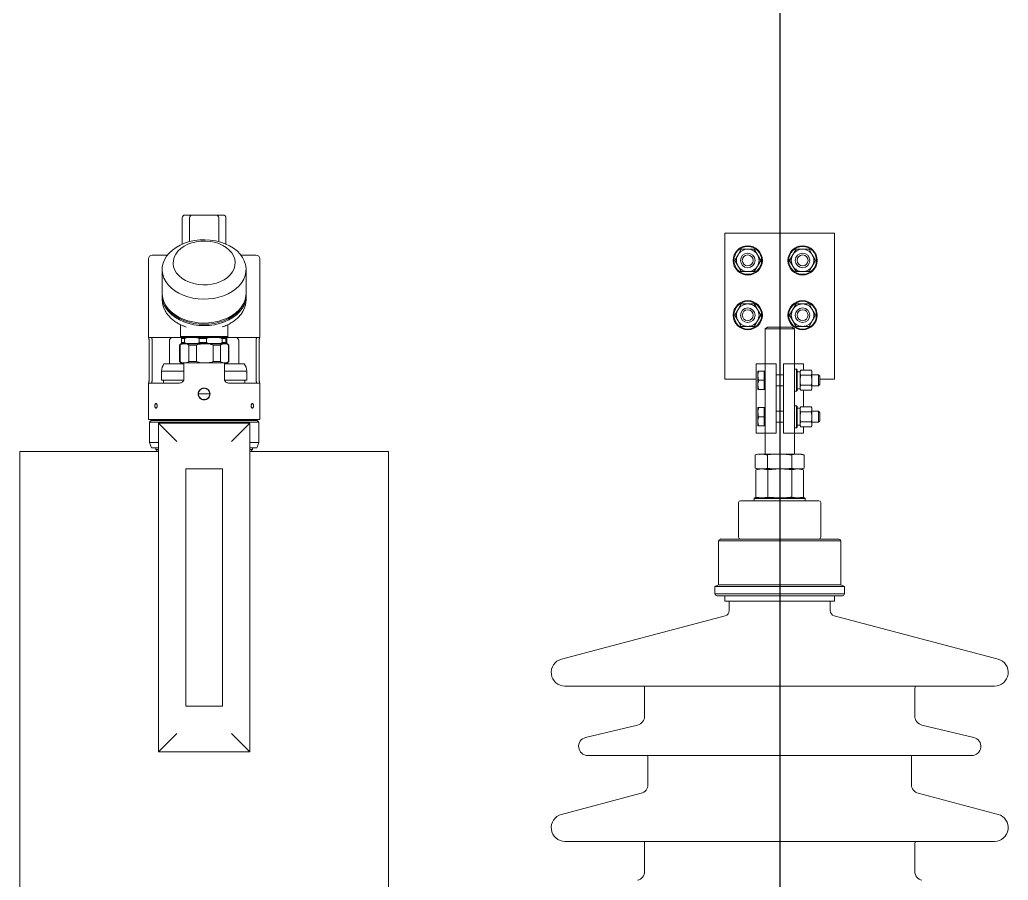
# Model space of a CAD drawing. Header units: millimetres. Extents: x 30710 to 48779, y -19256 to -8564.
# Drawn here: x 32454 to 32995, y -13050 to -12579 of the extents above; entities that cross this region are included whole.
import ezdxf

# ---------------------------------------------------------------- set-up
doc = ezdxf.new("R2010")
doc.units = ezdxf.units.MM
doc.header["$LTSCALE"] = 10
doc.layers.get('Defpoints').update_dxf_attribs({"lineweight": 25})
doc.layers.add('粗实线', color=4, linetype='Continuous', lineweight=18)

msp = doc.modelspace()

# ---------------------------------------------------------------- linework, layer by layer
at = {"layer": 'Defpoints'}
msp.add_line((32870.22, -8564.163), (32870.22, -19256.163), dxfattribs=at)
at = {"layer": '粗实线'}
for p, q in [((32544.462, -12685.44), (32546.526, -12685.44)), ((32546.526, -12685.44), (32548.104, -12685.44)), ((32548.104, -12685.44), (32548.458, -12685.44)), ((32548.458, -12685.44), (32550.741, -12685.44)), ((32550.741, -12685.44), (32553.294, -12685.44)), ((32553.294, -12685.44), (32554.924, -12685.44)), ((32554.924, -12685.44), (32556.554, -12685.44)), ((32556.554, -12685.44), (32559.107, -12685.44)), ((32559.107, -12685.44), (32561.39, -12685.44)), ((32561.39, -12685.44), (32561.743, -12685.44)), ((32561.743, -12685.44), (32563.321, -12685.44)), ((32563.321, -12685.44), (32565.386, -12685.44)), ((32542.962, -12701.357), (32542.962, -12686.94)), ((32546.958, -12699.991), (32546.958, -12686.94)), ((32562.89, -12699.991), (32562.89, -12686.94)), ((32566.886, -12701.357), (32566.886, -12686.94)), ((32900.22, -12695.301), (32840.22, -12695.301)), ((32840.22, -12695.301), (32840.22, -12775.301)), ((32900.22, -12695.301), (32900.22, -12775.301)), ((32526.424, -12707.44), (32534.748, -12707.44)), ((32575.1, -12707.44), (32583.424, -12707.44)), ((32847.395, -12707.227), (32845.62, -12710.301)), ((32849.17, -12704.152), (32847.395, -12707.227)), ((32856.27, -12704.152), (32852.72, -12704.152)), ((32858.045, -12707.227), (32856.27, -12704.152)), ((32859.82, -12710.301), (32858.045, -12707.227)), ((32877.395, -12707.227), (32875.62, -12710.301)), ((32879.17, -12704.152), (32877.395, -12707.227)), ((32886.27, -12704.152), (32882.72, -12704.152)), ((32888.045, -12707.227), (32886.27, -12704.152)), ((32889.82, -12710.301), (32888.045, -12707.227)), ((32524.424, -12709.44), (32524.424, -12752.44)), ((32585.424, -12752.44), (32585.424, -12709.44)), ((32845.62, -12710.301), (32847.395, -12713.375)), ((32847.395, -12713.375), (32849.17, -12716.45)), ((32856.27, -12716.45), (32858.045, -12713.375)), ((32858.045, -12713.375), (32859.82, -12710.301)), ((32875.62, -12710.301), (32877.395, -12713.375)), ((32877.395, -12713.375), (32879.17, -12716.45)), ((32886.27, -12716.45), (32888.045, -12713.375)), ((32888.045, -12713.375), (32889.82, -12710.301)), ((32531.924, -12715.248), (32531.924, -12728.329)), ((32577.924, -12728.329), (32577.924, -12715.248)), ((32852.72, -12716.45), (32856.27, -12716.45)), ((32882.72, -12716.45), (32886.27, -12716.45)), ((32531.924, -12729.743), (32531.924, -12731.813)), ((32577.924, -12731.813), (32577.924, -12729.743)), ((32849.17, -12734.152), (32847.395, -12737.227)), ((32856.27, -12734.152), (32852.72, -12734.152)), ((32858.045, -12737.227), (32856.27, -12734.152)), ((32879.17, -12734.152), (32877.395, -12737.227)), ((32886.27, -12734.152), (32882.72, -12734.152)), ((32888.045, -12737.227), (32886.27, -12734.152)), ((32847.395, -12737.227), (32845.62, -12740.301)), ((32845.62, -12740.301), (32847.395, -12743.375)), ((32859.82, -12740.301), (32858.045, -12737.227)), ((32858.045, -12743.375), (32859.82, -12740.301)), ((32877.395, -12737.227), (32875.62, -12740.301)), ((32875.62, -12740.301), (32877.395, -12743.375)), ((32889.82, -12740.301), (32888.045, -12737.227)), ((32888.045, -12743.375), (32889.82, -12740.301)), ((32541.924, -12745.448), (32541.924, -12751.94)), ((32567.924, -12751.94), (32567.924, -12745.478)), ((32847.395, -12743.375), (32849.17, -12746.45)), ((32856.27, -12746.45), (32858.045, -12743.375)), ((32877.395, -12743.375), (32879.17, -12746.45)), ((32886.27, -12746.45), (32888.045, -12743.375)), ((32544.012, -12746.366), (32545.124, -12746.779)), ((32564.736, -12746.764), (32565.546, -12746.499)), ((32852.72, -12746.45), (32856.27, -12746.45)), ((32863.519, -12746.94), (32862.22, -12747.69)), ((32862.22, -12747.69), (32862.22, -12766.94)), ((32878.22, -12747.69), (32862.22, -12747.69)), ((32876.921, -12746.94), (32863.519, -12746.94)), ((32878.22, -12747.69), (32876.921, -12746.94)), ((32878.22, -12766.94), (32878.22, -12747.69)), ((32882.72, -12746.45), (32886.27, -12746.45)), ((32541.494, -12752.44), (32524.424, -12752.44)), ((32524.761, -12754.44), (32524.761, -12775.44)), ((32526.45, -12754.44), (32526.45, -12775.44)), ((32535.924, -12754.44), (32535.924, -12766.94)), ((32542.124, -12755.94), (32541.424, -12756.64)), ((32541.424, -12756.64), (32541.424, -12765.74)), ((32541.714, -12756.64), (32541.424, -12756.64)), ((32541.714, -12756.64), (32541.714, -12765.74)), ((32541.924, -12751.94), (32542.424, -12752.44)), ((32541.924, -12751.94), (32554.924, -12751.94)), ((32542.124, -12755.94), (32543.281, -12755.94)), ((32554.924, -12752.44), (32542.424, -12752.44)), ((32544.221, -12753.04), (32542.429, -12753.04)), ((32542.429, -12755.34), (32542.429, -12753.04)), ((32542.429, -12755.34), (32544.221, -12755.34)), ((32542.519, -12752.54), (32545.582, -12752.54)), ((32545.582, -12755.84), (32542.519, -12755.84)), ((32543.224, -12755.84), (32543.224, -12755.94)), ((32543.281, -12755.94), (32544.961, -12755.94)), ((32544.221, -12755.34), (32544.221, -12753.04)), ((32544.924, -12752.44), (32544.924, -12752.54)), ((32544.961, -12755.94), (32553.709, -12755.94)), ((32550.866, -12752.54), (32545.582, -12752.54)), ((32550.866, -12755.84), (32545.582, -12755.84)), ((32550.729, -12756.64), (32546.528, -12756.64)), ((32546.528, -12756.64), (32546.528, -12765.74)), ((32550.729, -12756.64), (32550.729, -12765.74)), ((32550.866, -12752.54), (32557.639, -12752.54)), ((32557.639, -12755.84), (32550.866, -12755.84)), ((32556.189, -12753.04), (32552.227, -12753.04)), ((32552.227, -12755.34), (32552.227, -12753.04)), ((32552.227, -12755.34), (32556.189, -12755.34)), ((32553.709, -12755.94), (32556.902, -12755.94)), ((32554.924, -12751.94), (32567.924, -12751.94)), ((32567.424, -12752.44), (32554.924, -12752.44)), ((32556.189, -12755.34), (32556.189, -12753.04)), ((32556.902, -12755.94), (32565.352, -12755.94)), ((32563.271, -12752.54), (32557.639, -12752.54)), ((32563.271, -12755.84), (32557.639, -12755.84)), ((32559.882, -12756.64), (32559.882, -12765.74)), ((32563.939, -12756.64), (32559.882, -12756.64)), ((32563.271, -12752.54), (32566.981, -12752.54)), ((32566.981, -12755.84), (32563.271, -12755.84)), ((32563.939, -12756.64), (32563.939, -12765.74)), ((32564.721, -12755.34), (32564.721, -12753.04)), ((32566.892, -12753.04), (32564.721, -12753.04)), ((32564.721, -12755.34), (32566.892, -12755.34)), ((32564.924, -12752.54), (32564.924, -12752.44)), ((32565.352, -12755.94), (32566.865, -12755.94)), ((32566.624, -12755.94), (32566.624, -12755.84)), ((32566.865, -12755.94), (32567.724, -12755.94)), ((32566.892, -12755.34), (32566.892, -12753.04)), ((32567.329, -12752.54), (32566.981, -12752.54)), ((32567.329, -12755.84), (32566.981, -12755.84)), ((32567.419, -12755.34), (32567.419, -12753.04)), ((32567.424, -12752.44), (32567.924, -12751.94)), ((32568.424, -12756.64), (32567.724, -12755.94)), ((32568.277, -12756.64), (32568.277, -12765.74)), ((32568.424, -12756.64), (32568.277, -12756.64)), ((32585.424, -12752.44), (32568.354, -12752.44)), ((32568.424, -12765.74), (32568.424, -12756.64)), ((32573.924, -12754.44), (32573.924, -12766.94)), ((32583.398, -12754.44), (32583.398, -12775.44)), ((32585.086, -12754.44), (32585.086, -12775.44)), ((32543.761, -12766.94), (32532.924, -12766.94)), ((32541.424, -12765.74), (32542.124, -12766.44)), ((32541.424, -12765.74), (32541.714, -12765.74)), ((32543.281, -12766.44), (32542.124, -12766.44)), ((32543.281, -12766.44), (32544.961, -12766.44)), ((32543.761, -12766.44), (32543.761, -12775.44)), ((32553.709, -12766.44), (32544.961, -12766.44)), ((32546.528, -12765.74), (32550.729, -12765.74)), ((32553.709, -12766.44), (32556.902, -12766.44)), ((32565.352, -12766.44), (32556.902, -12766.44)), ((32559.882, -12765.74), (32563.939, -12765.74)), ((32565.352, -12766.44), (32566.865, -12766.44)), ((32566.086, -12766.44), (32566.086, -12775.44)), ((32576.924, -12766.94), (32566.086, -12766.94)), ((32567.724, -12766.44), (32566.865, -12766.44)), ((32567.724, -12766.44), (32568.424, -12765.74)), ((32568.277, -12765.74), (32568.424, -12765.74)), ((32857.22, -12766.94), (32857.22, -12804.94)), ((32857.22, -12766.94), (32862.22, -12766.94)), ((32857.22, -12766.94), (32857.22, -12774.94)), ((32862.22, -12766.94), (32868.22, -12766.94)), ((32862.22, -12771.94), (32862.22, -12766.94)), ((32868.22, -12766.94), (32868.22, -12771.94)), ((32872.22, -12766.94), (32878.22, -12766.94)), ((32872.22, -12771.94), (32872.22, -12766.94)), ((32878.22, -12766.94), (32878.22, -12771.94)), ((32878.22, -12766.94), (32883.22, -12766.94)), ((32883.22, -12770.495), (32883.22, -12766.94)), ((32883.22, -12766.94), (32883.22, -12770.495)), ((32531.574, -12770.94), (32531.574, -12775.94)), ((32543.761, -12770.94), (32531.574, -12770.94)), ((32578.274, -12770.94), (32566.086, -12770.94)), ((32578.274, -12770.94), (32578.274, -12775.94)), ((32858.22, -12770.94), (32858.22, -12773.44)), ((32861.72, -12770.94), (32858.666, -12770.94)), ((32862.22, -12770.94), (32861.72, -12770.94)), ((32861.72, -12770.94), (32861.72, -12773.44)), ((32862.22, -12771.94), (32862.22, -12799.94)), ((32868.22, -12771.94), (32868.22, -12799.94)), ((32872.22, -12772.94), (32868.22, -12772.94)), ((32872.22, -12771.94), (32872.22, -12799.94)), ((32879.42, -12769.94), (32878.22, -12769.94)), ((32878.22, -12771.94), (32878.22, -12799.94)), ((32879.82, -12770.34), (32879.42, -12769.94)), ((32879.42, -12781.94), (32879.42, -12769.94)), ((32879.82, -12781.54), (32879.82, -12770.34)), ((32881.42, -12771.299), (32879.82, -12771.299)), ((32881.615, -12770.495), (32881.42, -12771.224)), ((32881.42, -12771.856), (32881.615, -12770.495)), ((32881.42, -12771.856), (32881.42, -12771.224)), ((32881.42, -12775.94), (32881.42, -12771.856)), ((32881.615, -12773.218), (32881.42, -12771.856)), ((32881.615, -12770.495), (32887.624, -12770.495)), ((32887.82, -12771.224), (32887.624, -12770.495)), ((32887.624, -12770.495), (32887.82, -12771.856)), ((32887.82, -12771.856), (32887.624, -12773.218)), ((32887.82, -12771.224), (32887.82, -12771.856)), ((32887.82, -12771.856), (32887.82, -12775.94)), ((32891.42, -12772.94), (32887.82, -12772.94)), ((32892.22, -12773.74), (32891.42, -12772.94)), ((32891.42, -12778.94), (32891.42, -12772.94)), ((32524.424, -12777.44), (32524.424, -12797.44)), ((32541.494, -12777.44), (32524.424, -12777.44)), ((32543.593, -12775.94), (32531.574, -12775.94)), ((32532.674, -12775.94), (32532.674, -12777.44)), ((32578.274, -12775.94), (32566.243, -12775.94)), ((32585.424, -12777.44), (32568.354, -12777.44)), ((32577.174, -12775.94), (32577.174, -12777.44)), ((32585.424, -12797.44), (32585.424, -12777.44)), ((32857.22, -12775.301), (32840.22, -12775.301)), ((32858.666, -12775.94), (32858.22, -12773.44)), ((32858.22, -12773.44), (32858.22, -12778.44)), ((32858.666, -12780.94), (32858.22, -12778.44)), ((32858.22, -12778.44), (32858.22, -12780.94)), ((32861.72, -12775.94), (32858.666, -12775.94)), ((32861.72, -12773.44), (32861.72, -12775.94)), ((32861.72, -12775.94), (32861.72, -12778.44)), ((32861.72, -12778.44), (32861.72, -12780.94)), ((32881.42, -12775.94), (32881.615, -12773.218)), ((32881.42, -12780.024), (32881.42, -12775.94)), ((32881.615, -12773.218), (32887.624, -12773.218)), ((32887.624, -12773.218), (32887.82, -12775.94)), ((32887.82, -12775.94), (32887.82, -12780.024)), ((32891.42, -12778.94), (32892.22, -12778.14)), ((32892.22, -12773.74), (32892.22, -12778.14)), ((32900.22, -12775.301), (32892.22, -12775.301)), ((32554.924, -12783.44), (32551.824, -12783.44)), ((32554.924, -12783.44), (32558.024, -12783.44)), ((32861.72, -12780.94), (32858.666, -12780.94)), ((32861.72, -12780.94), (32862.22, -12780.94)), ((32868.22, -12778.94), (32872.22, -12778.94)), ((32878.22, -12781.94), (32879.42, -12781.94)), ((32879.42, -12781.94), (32879.82, -12781.54)), ((32879.82, -12780.581), (32881.42, -12780.581)), ((32881.42, -12780.024), (32881.615, -12778.663)), ((32881.615, -12781.385), (32881.42, -12780.024)), ((32881.42, -12780.656), (32881.42, -12780.024)), ((32881.42, -12780.656), (32881.615, -12781.385)), ((32881.615, -12778.663), (32887.624, -12778.663)), ((32881.615, -12781.385), (32887.624, -12781.385)), ((32883.22, -12790.495), (32883.22, -12781.385)), ((32887.624, -12778.663), (32887.82, -12780.024)), ((32887.82, -12780.024), (32887.624, -12781.385)), ((32887.624, -12781.385), (32887.82, -12780.656)), ((32887.82, -12778.94), (32891.42, -12778.94)), ((32887.82, -12780.024), (32887.82, -12780.656)), ((32858.22, -12790.94), (32858.22, -12793.44)), ((32858.22, -12793.44), (32858.22, -12798.44)), ((32858.666, -12795.94), (32858.22, -12793.44)), ((32861.72, -12790.94), (32858.666, -12790.94)), ((32862.22, -12790.94), (32861.72, -12790.94)), ((32861.72, -12790.94), (32861.72, -12793.44)), ((32861.72, -12793.44), (32861.72, -12795.94)), ((32872.22, -12792.94), (32868.22, -12792.94)), ((32879.42, -12789.94), (32878.22, -12789.94)), ((32879.82, -12790.34), (32879.42, -12789.94)), ((32879.42, -12801.94), (32879.42, -12789.94)), ((32879.82, -12801.54), (32879.82, -12790.34)), ((32881.42, -12791.299), (32879.82, -12791.299)), ((32881.615, -12790.495), (32881.42, -12791.224)), ((32881.42, -12791.856), (32881.615, -12790.495)), ((32881.42, -12791.856), (32881.42, -12791.224)), ((32881.615, -12793.218), (32881.42, -12791.856)), ((32881.42, -12795.94), (32881.42, -12791.856)), ((32881.42, -12795.94), (32881.615, -12793.218)), ((32881.615, -12790.495), (32887.624, -12790.495)), ((32881.615, -12793.218), (32887.624, -12793.218)), ((32887.82, -12791.224), (32887.624, -12790.495)), ((32887.624, -12790.495), (32887.82, -12791.856)), ((32887.82, -12791.856), (32887.624, -12793.218)), ((32887.624, -12793.218), (32887.82, -12795.94)), ((32887.82, -12791.224), (32887.82, -12791.856)), ((32887.82, -12791.856), (32887.82, -12795.94)), ((32891.42, -12792.94), (32887.82, -12792.94)), ((32892.22, -12793.74), (32891.42, -12792.94)), ((32891.42, -12798.94), (32891.42, -12792.94)), ((32892.22, -12793.74), (32892.22, -12798.14)), ((32524.424, -12797.44), (32554.924, -12797.44)), ((32525.924, -12797.94), (32524.924, -12798.94)), ((32524.924, -12798.94), (32524.924, -12809.94)), ((32554.924, -12798.94), (32524.924, -12798.94)), ((32525.924, -12797.94), (32554.924, -12797.94)), ((32526.674, -12797.94), (32526.174, -12797.44)), ((32539.924, -12809.462), (32529.924, -12799.462)), ((32529.924, -12799.462), (32579.924, -12799.462)), ((32529.924, -12979.462), (32529.924, -12799.462)), ((32554.924, -12797.44), (32585.424, -12797.44)), ((32554.924, -12797.94), (32583.924, -12797.94)), ((32584.924, -12798.94), (32554.924, -12798.94)), ((32579.924, -12799.462), (32569.924, -12809.462)), ((32579.924, -12799.462), (32579.924, -12979.462)), ((32583.174, -12797.94), (32583.674, -12797.44)), ((32584.924, -12798.94), (32583.924, -12797.94)), ((32584.924, -12809.94), (32584.924, -12798.94)), ((32858.666, -12800.94), (32858.22, -12798.44)), ((32858.22, -12798.44), (32858.22, -12800.94)), ((32861.72, -12795.94), (32858.666, -12795.94)), ((32861.72, -12795.94), (32861.72, -12798.44)), ((32861.72, -12798.44), (32861.72, -12800.94)), ((32862.22, -12804.94), (32862.22, -12799.94)), ((32868.22, -12798.94), (32872.22, -12798.94)), ((32868.22, -12799.94), (32868.22, -12804.94)), ((32872.22, -12804.94), (32872.22, -12799.94)), ((32878.22, -12799.94), (32878.22, -12804.94)), ((32881.42, -12800.024), (32881.42, -12795.94)), ((32881.42, -12800.024), (32881.615, -12798.663)), ((32881.615, -12801.385), (32881.42, -12800.024)), ((32881.42, -12800.656), (32881.42, -12800.024)), ((32881.615, -12798.663), (32887.624, -12798.663)), ((32887.624, -12798.663), (32887.82, -12800.024)), ((32887.82, -12800.024), (32887.624, -12801.385)), ((32887.82, -12795.94), (32887.82, -12800.024)), ((32887.82, -12798.94), (32891.42, -12798.94)), ((32887.82, -12800.024), (32887.82, -12800.656)), ((32891.42, -12798.94), (32892.22, -12798.14)), ((32857.22, -12804.94), (32862.22, -12804.94)), ((32861.72, -12800.94), (32858.666, -12800.94)), ((32861.72, -12800.94), (32862.22, -12800.94)), ((32862.22, -12804.94), (32862.22, -12816.484)), ((32868.22, -12804.94), (32862.22, -12804.94)), ((32878.22, -12804.94), (32872.22, -12804.94)), ((32878.22, -12801.94), (32879.42, -12801.94)), ((32878.22, -12816.484), (32878.22, -12804.94)), ((32878.22, -12804.94), (32883.22, -12804.94)), ((32879.42, -12801.94), (32879.82, -12801.54)), ((32879.82, -12800.581), (32881.42, -12800.581)), ((32881.42, -12800.656), (32881.615, -12801.385)), ((32881.615, -12801.385), (32887.624, -12801.385)), ((32883.22, -12804.94), (32883.22, -12801.385)), ((32887.624, -12801.385), (32887.82, -12800.656)), ((32524.924, -12809.94), (32526.016, -12812.94)), ((32524.924, -12809.94), (32529.924, -12809.94)), ((32579.924, -12809.94), (32584.924, -12809.94)), ((32583.832, -12812.94), (32584.924, -12809.94)), ((32453.924, -12814.94), (32529.924, -12814.94)), ((32453.924, -12814.94), (32453.924, -13494.94)), ((32529.924, -12812.94), (32526.016, -12812.94)), ((32528.424, -12812.94), (32528.424, -12813.94)), ((32528.424, -12813.94), (32529.424, -12814.94)), ((32528.424, -12813.94), (32529.924, -12813.94)), ((32583.832, -12812.94), (32579.924, -12812.94)), ((32579.924, -12813.94), (32581.424, -12813.94)), ((32579.924, -12814.94), (32655.924, -12814.94)), ((32580.424, -12814.94), (32581.424, -12813.94)), ((32581.424, -12813.94), (32581.424, -12812.94)), ((32655.924, -12814.94), (32655.924, -13494.94)), ((32858.22, -12816.484), (32856.845, -12816.853)), ((32856.845, -12816.853), (32858.62, -12816.484)), ((32856.845, -12816.853), (32856.845, -12824.116)), ((32858.22, -12816.484), (32858.62, -12816.484)), ((32858.62, -12816.484), (32861.756, -12816.484)), ((32867.084, -12816.484), (32861.756, -12816.484)), ((32863.532, -12816.853), (32867.084, -12816.484)), ((32863.532, -12816.853), (32863.532, -12824.116)), ((32867.084, -12816.484), (32873.355, -12816.484)), ((32878.683, -12816.484), (32873.355, -12816.484)), ((32876.907, -12816.853), (32878.683, -12816.484)), ((32876.907, -12816.853), (32876.907, -12824.116)), ((32878.683, -12816.484), (32881.819, -12816.484)), ((32882.22, -12816.484), (32881.819, -12816.484)), ((32883.595, -12816.853), (32882.22, -12816.484)), ((32883.595, -12816.853), (32883.595, -12824.116)), ((32544.924, -12824.462), (32544.924, -12954.462)), ((32564.924, -12824.462), (32544.924, -12824.462)), ((32564.924, -12954.462), (32564.924, -12824.462)), ((32856.845, -12824.116), (32858.22, -12824.484)), ((32858.888, -12824.484), (32857.135, -12824.954)), ((32857.135, -12824.954), (32860.406, -12824.484)), ((32857.135, -12824.954), (32857.135, -12839.915)), ((32858.62, -12824.484), (32858.22, -12824.484)), ((32858.62, -12824.484), (32861.756, -12824.484)), ((32860.406, -12824.484), (32863.677, -12824.954)), ((32863.532, -12824.116), (32861.756, -12824.484)), ((32867.084, -12824.484), (32861.756, -12824.484)), ((32863.677, -12824.954), (32870.22, -12824.484)), ((32863.677, -12824.954), (32863.677, -12839.915)), ((32867.084, -12824.484), (32873.355, -12824.484)), ((32876.907, -12824.116), (32873.355, -12824.484)), ((32878.683, -12824.484), (32873.355, -12824.484)), ((32876.762, -12824.954), (32880.033, -12824.484)), ((32876.762, -12824.954), (32876.762, -12839.915)), ((32878.683, -12824.484), (32881.819, -12824.484)), ((32880.033, -12824.484), (32883.305, -12824.954)), ((32883.305, -12824.954), (32881.551, -12824.484)), ((32883.595, -12824.116), (32881.819, -12824.484)), ((32882.22, -12824.484), (32881.819, -12824.484)), ((32882.22, -12824.484), (32883.595, -12824.116)), ((32883.305, -12824.954), (32883.305, -12839.915)), ((32847.72, -12842.884), (32847.72, -12861.884)), ((32870.22, -12841.884), (32848.72, -12841.884)), ((32856.595, -12840.384), (32856.22, -12840.759)), ((32856.22, -12840.759), (32856.22, -12841.884)), ((32870.22, -12840.759), (32856.22, -12840.759)), ((32870.22, -12840.384), (32856.595, -12840.384)), ((32857.135, -12839.915), (32858.888, -12840.384)), ((32860.406, -12840.384), (32857.135, -12839.915)), ((32863.677, -12839.915), (32860.406, -12840.384)), ((32870.22, -12840.384), (32863.677, -12839.915)), ((32883.845, -12840.384), (32870.22, -12840.384)), ((32884.22, -12840.759), (32870.22, -12840.759)), ((32891.72, -12841.884), (32870.22, -12841.884)), ((32880.033, -12840.384), (32876.762, -12839.915)), ((32883.305, -12839.915), (32880.033, -12840.384)), ((32881.551, -12840.384), (32883.305, -12839.915)), ((32884.22, -12840.759), (32883.845, -12840.384)), ((32884.22, -12841.884), (32884.22, -12840.759)), ((32892.72, -12861.884), (32892.72, -12842.884)), ((32836.72, -12863.917), (32836.72, -12887.94)), ((32836.72, -12863.917), (32903.72, -12863.917)), ((32837.864, -12862.94), (32902.575, -12862.94)), ((32870.22, -12862.884), (32848.72, -12862.884)), ((32891.72, -12862.884), (32870.22, -12862.884)), ((32903.72, -12887.94), (32903.72, -12863.917)), ((32836.72, -12887.94), (32834.72, -12888.94)), ((32834.72, -12888.94), (32834.72, -12892.963)), ((32834.72, -12888.94), (32905.72, -12888.94)), ((32836.72, -12887.94), (32903.72, -12887.94)), ((32905.72, -12888.94), (32903.72, -12887.94)), ((32905.72, -12892.963), (32905.72, -12888.94)), ((32834.72, -12892.963), (32905.72, -12892.963)), ((32835.864, -12893.94), (32904.575, -12893.94)), ((32840.22, -12893.94), (32840.22, -12896.94)), ((32900.22, -12896.94), (32840.22, -12896.94)), ((32842.552, -12896.94), (32842.552, -12902.074)), ((32897.887, -12902.074), (32897.887, -12896.94)), ((32900.22, -12896.94), (32900.22, -12893.94)), ((32840.319, -12904.974), (32750.635, -12928.689)), ((32989.804, -12928.689), (32900.12, -12904.974)), ((32752.552, -12943.44), (32987.887, -12943.44)), ((32796.21, -12944.872), (32796.21, -12959.872)), ((32944.229, -12959.872), (32944.229, -12944.872)), ((32544.924, -12954.462), (32564.924, -12954.462)), ((32792.378, -12964.733), (32763.884, -12971.578)), ((32976.555, -12971.578), (32948.061, -12964.733)), ((32539.924, -12969.462), (32529.924, -12979.462)), ((32579.924, -12979.462), (32569.924, -12969.462)), ((32579.924, -12979.462), (32529.924, -12979.462)), ((32765.052, -12981.44), (32975.387, -12981.44)), ((32798.052, -12983.097), (32798.052, -12997.301)), ((32942.387, -12997.301), (32942.387, -12983.097)), ((32794.33, -13002.135), (32750.635, -13013.689)), ((32989.804, -13013.689), (32946.109, -13002.135)), ((32752.552, -13028.44), (32987.887, -13028.44)), ((32796.21, -13029.872), (32796.21, -13044.872)), ((32944.229, -13044.872), (32944.229, -13029.872))]:
    msp.add_line(p, q, dxfattribs=at)
for points in [[(32552.498, -12699.075), (32549.65, -12699.417), (32546.886, -12700.01), (32544.249, -12700.842), (32541.779, -12701.902), (32539.518, -12703.172), (32537.499, -12704.632), (32535.755, -12706.26), (32534.313, -12708.03), (32533.196, -12709.914), (32532.422, -12711.881), (32532.003, -12713.902), (32531.945, -12715.944), (32532.25, -12717.975), (32532.912, -12719.963), (32533.921, -12721.877), (32535.262, -12723.686), (32536.913, -12725.362), (32538.847, -12726.878), (32541.036, -12728.211), (32543.443, -12729.34), (32546.031, -12730.246), (32548.76, -12730.916), (32551.586, -12731.339), (32554.464, -12731.508), (32557.35, -12731.42)], [(32553.131, -12699.758), (32550.631, -12700.081), (32548.228, -12700.663), (32545.973, -12701.492), (32543.919, -12702.55), (32542.111, -12703.812), (32540.589, -12705.25), (32539.387, -12706.833), (32538.532, -12708.525), (32538.044, -12710.288), (32537.932, -12712.083), (32538.2, -12713.87), (32538.842, -12715.608), (32539.842, -12717.26), (32541.18, -12718.787), (32542.825, -12720.156), (32544.74, -12721.337), (32546.882, -12722.303), (32549.205, -12723.032), (32551.655, -12723.508), (32554.177, -12723.721), (32556.717, -12723.666)], [(32557.35, -12731.42), (32560.197, -12731.078), (32562.962, -12730.486), (32565.599, -12729.653), (32568.068, -12728.593), (32570.33, -12727.323), (32572.349, -12725.863), (32574.093, -12724.235), (32575.535, -12722.465), (32576.652, -12720.581), (32577.426, -12718.614), (32577.845, -12716.593), (32577.903, -12714.551), (32577.598, -12712.52), (32576.936, -12710.532), (32575.927, -12708.618), (32574.586, -12706.809), (32572.935, -12705.133), (32571, -12703.617), (32568.812, -12702.284), (32566.405, -12701.155), (32563.817, -12700.249), (32561.088, -12699.579), (32558.262, -12699.156), (32555.384, -12698.987), (32552.498, -12699.075)], [(32556.717, -12723.666), (32559.217, -12723.343), (32561.62, -12722.761), (32563.874, -12721.932), (32565.929, -12720.874), (32567.737, -12719.612), (32569.259, -12718.174), (32570.461, -12716.591), (32571.316, -12714.899), (32571.804, -12713.136), (32571.916, -12711.341), (32571.648, -12709.554), (32571.006, -12707.816), (32570.005, -12706.165), (32568.668, -12704.637), (32567.023, -12703.268), (32565.108, -12702.087), (32562.965, -12701.121), (32560.643, -12700.392), (32558.193, -12699.916), (32555.67, -12699.703), (32553.131, -12699.758)], [(32531.924, -12728.329), (32531.945, -12729.026), (32532.25, -12731.057), (32532.912, -12733.045), (32533.921, -12734.958), (32535.262, -12736.767), (32536.913, -12738.443), (32538.847, -12739.96), (32541.036, -12741.293), (32543.443, -12742.421), (32546.031, -12743.328), (32548.76, -12743.998), (32551.586, -12744.42), (32554.464, -12744.589), (32557.35, -12744.502)], [(32554.924, -12746.007), (32552.041, -12745.879), (32549.204, -12745.496), (32546.457, -12744.865), (32543.844, -12743.995), (32541.405, -12742.901), (32539.179, -12741.599), (32537.202, -12740.11), (32535.504, -12738.458), (32534.113, -12736.668), (32533.05, -12734.769), (32532.331, -12732.791), (32531.969, -12730.764), (32531.946, -12729.036)], [(32577.902, -12729.036), (32577.879, -12730.764), (32577.517, -12732.791), (32576.798, -12734.769), (32575.735, -12736.668), (32574.343, -12738.458), (32572.646, -12740.11), (32570.669, -12741.599), (32568.443, -12742.901), (32566.004, -12743.995), (32563.391, -12744.865), (32560.644, -12745.496), (32557.807, -12745.879), (32554.924, -12746.007)], [(32557.35, -12744.502), (32560.197, -12744.159), (32562.962, -12743.567), (32565.599, -12742.735), (32568.068, -12741.675), (32570.33, -12740.405), (32572.349, -12738.944), (32574.093, -12737.316), (32575.535, -12735.546), (32576.652, -12733.663), (32577.426, -12731.695), (32577.845, -12729.674), (32577.924, -12728.329)], [(32533.487, -12734.222), (32533.525, -12734.306), (32534.565, -12736.164), (32535.927, -12737.915), (32537.587, -12739.531), (32539.522, -12740.988), (32541.699, -12742.261), (32544.084, -12743.332), (32546.641, -12744.182), (32549.328, -12744.8), (32552.104, -12745.174), (32554.924, -12745.3)], [(32554.924, -12745.3), (32557.744, -12745.174), (32560.519, -12744.8), (32563.207, -12744.182), (32565.763, -12743.332), (32568.149, -12742.261), (32570.326, -12740.988), (32572.26, -12739.531), (32573.921, -12737.915), (32575.283, -12736.164), (32576.323, -12734.306), (32576.361, -12734.222)], [(32796.001, -12943.44), (32796.114, -12943.896), (32796.21, -12944.872)], [(32944.229, -12944.872), (32944.325, -12943.896), (32944.438, -12943.44)], [(32797.769, -12981.44), (32797.956, -12982.122), (32798.052, -12983.097)], [(32942.387, -12983.097), (32942.483, -12982.122), (32942.67, -12981.44)], [(32796.001, -13028.44), (32796.114, -13028.896), (32796.21, -13029.872)], [(32944.229, -13029.872), (32944.325, -13028.896), (32944.438, -13028.44)]]:
    msp.add_lwpolyline(points, dxfattribs=at)
for centre, radius in [((32852.72, -12710.301), 8), ((32852.72, -12710.301), 7.6), ((32882.72, -12710.301), 8), ((32882.72, -12710.301), 7.6), ((32852.72, -12710.301), 4), ((32852.72, -12710.301), 3), ((32882.72, -12710.301), 4), ((32882.72, -12710.301), 3), ((32852.72, -12740.301), 8), ((32852.72, -12740.301), 7.6), ((32882.72, -12740.301), 8), ((32882.72, -12740.301), 7.6), ((32852.72, -12740.301), 4), ((32852.72, -12740.301), 3), ((32882.72, -12740.301), 4), ((32882.72, -12740.301), 3)]:
    msp.add_circle(centre, radius, dxfattribs=at)
for centre, radius, start, end in [((32544.462, -12686.94), 1.5, 90, 180), ((32548.458, -12686.94), 1.5, 90, 180), ((32561.39, -12686.94), 1.5, 0, 90), ((32565.386, -12686.94), 1.5, 0, 90), ((32526.424, -12709.44), 2, 90, 180), ((32583.424, -12709.44), 2, 0, 90), ((32852.72, -12710.301), 6.149, 150, 210), ((32852.72, -12710.301), 6.149, 90, 150), ((32852.72, -12710.301), 6.149, 30, 90), ((32852.72, -12710.301), 6.149, 330, 30), ((32882.72, -12710.301), 6.149, 150, 210), ((32882.72, -12710.301), 6.149, 90, 150), ((32882.72, -12710.301), 6.149, 30, 90), ((32882.72, -12710.301), 6.149, 330, 30), ((32852.72, -12710.301), 6.149, 210, 270), ((32852.72, -12710.301), 6.149, 270, 330), ((32882.72, -12710.301), 6.149, 210, 270), ((32882.72, -12710.301), 6.149, 270, 330), ((32544.281, -12731.69), 12.357, 180.56866, 209.46863), ((32565.755, -12731.736), 12.17, 331.32249, 359.63892), ((32852.72, -12740.301), 6.149, 90, 150), ((32852.72, -12740.301), 6.149, 30, 90), ((32882.72, -12740.301), 6.149, 90, 150), ((32882.72, -12740.301), 6.149, 30, 90), ((32852.72, -12740.301), 6.149, 150, 210), ((32852.72, -12740.301), 6.149, 330, 30), ((32882.72, -12740.301), 6.149, 150, 210), ((32882.72, -12740.301), 6.149, 330, 30), ((32852.72, -12740.301), 6.149, 210, 270), ((32852.72, -12740.301), 6.149, 270, 330), ((32882.72, -12740.301), 6.149, 210, 270), ((32882.72, -12740.301), 6.149, 270, 330), ((32539.56, -12771.408), 8, 146.05157, 176.64935), ((32570.288, -12771.408), 8, 3.35065, 33.94843), ((32848.72, -12842.884), 1, 90, 180), ((32891.72, -12842.884), 1, 0, 90), ((32838.471, -12864.81), 1.966, 107.97757, 152.97757), ((32848.72, -12861.884), 1, 180, 270), ((32891.72, -12861.884), 1, 270, 0), ((32901.968, -12864.81), 1.966, 27.02243, 72.02243), ((32836.471, -12892.07), 1.966, 207.02243, 252.02243), ((32903.968, -12892.07), 1.966, 287.97757, 332.97757), ((32839.552, -12902.074), 3, 284.81144, 0), ((32900.887, -12902.074), 3, 180, 255.18856), ((32752.552, -12935.94), 7.5, 104.81144, 270), ((32987.887, -12935.94), 7.5, 270, 75.18856), ((32791.21, -12959.872), 5, 283.50795, 360), ((32949.229, -12959.872), 5, 180, 256.49205), ((32765.052, -12976.44), 5, 103.50795, 270), ((32975.387, -12976.44), 5, 270, 76.49205), ((32793.052, -12997.301), 5, 284.81144, 0), ((32947.387, -12997.301), 5, 180, 255.18856), ((32752.552, -13020.94), 7.5, 104.81144, 270), ((32987.887, -13020.94), 7.5, 270, 75.18856), ((32791.21, -13044.872), 5, 283.50795, 360), ((32949.229, -13044.872), 5, 180, 256.49205)]:
    msp.add_arc(centre, radius, start, end, dxfattribs=at)
for points, knots in [([(32852.72, -12704.152), (32851.801, -12704.152), (32850.613, -12704.152), (32849.436, -12704.152), (32849.17, -12704.152)], [0, 0, 0, 0, 2.747318, 3.55, 3.55, 3.55, 3.55]), ([(32882.72, -12704.152), (32881.801, -12704.152), (32880.613, -12704.152), (32879.436, -12704.152), (32879.17, -12704.152)], [0, 0, 0, 0, 2.747318, 3.55, 3.55, 3.55, 3.55]), ([(32849.17, -12716.45), (32849.436, -12716.45), (32850.613, -12716.45), (32851.801, -12716.45), (32852.72, -12716.45)], [0, 0, 0, 0, 0.802682, 3.55, 3.55, 3.55, 3.55]), ([(32879.17, -12716.45), (32879.436, -12716.45), (32880.613, -12716.45), (32881.801, -12716.45), (32882.72, -12716.45)], [0, 0, 0, 0, 0.802682, 3.55, 3.55, 3.55, 3.55]), ([(32852.72, -12734.152), (32851.801, -12734.152), (32850.613, -12734.152), (32849.436, -12734.152), (32849.17, -12734.152)], [0, 0, 0, 0, 2.747318, 3.55, 3.55, 3.55, 3.55]), ([(32882.72, -12734.152), (32881.801, -12734.152), (32880.613, -12734.152), (32879.436, -12734.152), (32879.17, -12734.152)], [0, 0, 0, 0, 2.747318, 3.55, 3.55, 3.55, 3.55]), ([(32533.615, -12737.986), (32533.797, -12738.325), (32534.307, -12739.269), (32535.459, -12740.711), (32537.026, -12742.292), (32538.852, -12743.729), (32540.907, -12744.989), (32542.641, -12745.874), (32543.729, -12746.265), (32544.012, -12746.366)], [0, 0, 0, 0, 1.2819594, 3.5746445, 5.877806, 8.1892507, 10.5062123, 12.8262505, 13.641258, 13.641258, 13.641258, 13.641258]), ([(32565.546, -12746.499), (32565.591, -12746.485), (32566.458, -12746.203), (32568.017, -12745.464), (32570.17, -12744.281), (32572.097, -12742.899), (32573.8, -12741.368), (32575.205, -12739.688), (32576.061, -12738.485), (32576.356, -12737.828), (32576.37, -12737.795)], [0, 0, 0, 0, 0.1287651, 2.4552857, 4.7829634, 7.1109466, 9.4375637, 11.7603593, 14.076138, 14.1963062, 14.1963062, 14.1963062, 14.1963062]), ([(32849.17, -12746.45), (32849.436, -12746.45), (32850.613, -12746.45), (32851.801, -12746.45), (32852.72, -12746.45)], [0, 0, 0, 0, 0.802682, 3.55, 3.55, 3.55, 3.55]), ([(32879.17, -12746.45), (32879.436, -12746.45), (32880.613, -12746.45), (32881.801, -12746.45), (32882.72, -12746.45)], [0, 0, 0, 0, 0.802682, 3.55, 3.55, 3.55, 3.55]), ([(32524.761, -12754.44), (32524.76, -12754.294), (32524.756, -12754), (32524.729, -12753.593), (32524.693, -12753.24), (32524.636, -12752.855), (32524.56, -12752.516), (32524.516, -12752.465), (32524.494, -12752.44)], [0, 0, 0, 0, 0.2538429, 0.5086851, 0.7637943, 1.0186088, 1.5267076, 2.034153, 2.034153, 2.034153, 2.034153]), ([(32526.077, -12752.44), (32526.11, -12752.465), (32526.176, -12752.514), (32526.28, -12752.848), (32526.357, -12753.228), (32526.406, -12753.582), (32526.443, -12753.989), (32526.448, -12754.289), (32526.45, -12754.44)], [0, 0, 0, 0, 0.5148292, 1.028772, 1.2950499, 1.5471161, 1.806372, 2.067059, 2.067059, 2.067059, 2.067059]), ([(32535.924, -12754.44), (32535.934, -12754.291), (32535.953, -12753.992), (32536.102, -12753.581), (32536.315, -12753.228), (32536.669, -12752.848), (32537.204, -12752.515), (32537.684, -12752.465), (32537.924, -12752.44)], [0, 0, 0, 0, 0.3919353, 0.7854413, 1.1791875, 1.570829, 2.3522173, 3.137202, 3.137202, 3.137202, 3.137202]), ([(32541.494, -12752.44), (32541.762, -12752.451), (32542.111, -12752.464), (32542.418, -12752.645), (32542.489, -12752.686)], [0, 0, 0, 0, 0.7994788, 1.0396402, 1.0396402, 1.0396402, 1.0396402]), ([(32543.281, -12755.94), (32542.984, -12756.03), (32542.452, -12756.191), (32541.94, -12756.503), (32541.714, -12756.64)], [0, 0, 0, 0, 0.9649918, 1.7236641, 1.7236641, 1.7236641, 1.7236641]), ([(32542.429, -12753.04), (32542.446, -12752.935), (32542.475, -12752.748), (32542.505, -12752.604), (32542.519, -12752.54)], [0, 0, 0, 0, 0.2844752, 0.50802821, 0.50802821, 0.50802821, 0.50802821]), ([(32542.519, -12755.84), (32542.502, -12755.758), (32542.472, -12755.612), (32542.442, -12755.423), (32542.429, -12755.34)], [0, 0, 0, 0, 0.28447397, 0.5080254, 0.5080254, 0.5080254, 0.5080254]), ([(32545.582, -12752.54), (32545.325, -12752.622), (32544.866, -12752.768), (32544.418, -12752.957), (32544.221, -12753.04)], [0, 0, 0, 0, 0.8121205, 1.4503184, 1.4503184, 1.4503184, 1.4503184]), ([(32544.221, -12755.34), (32544.472, -12755.445), (32544.921, -12755.632), (32545.38, -12755.776), (32545.582, -12755.84)], [0, 0, 0, 0, 0.8121269, 1.4503316, 1.4503316, 1.4503316, 1.4503316]), ([(32546.528, -12756.64), (32546.241, -12756.468), (32545.727, -12756.162), (32545.195, -12756.008), (32544.961, -12755.94)], [0, 0, 0, 0, 0.9651052, 1.723878, 1.723878, 1.723878, 1.723878]), ([(32553.709, -12755.94), (32553.143, -12756.03), (32552.133, -12756.191), (32551.158, -12756.503), (32550.729, -12756.64)], [0, 0, 0, 0, 1.7162372, 3.0655354, 3.0655354, 3.0655354, 3.0655354]), ([(32552.227, -12753.04), (32551.976, -12752.935), (32551.527, -12752.748), (32551.068, -12752.604), (32550.866, -12752.54)], [0, 0, 0, 0, 0.8121269, 1.4503316, 1.4503316, 1.4503316, 1.4503316]), ([(32550.866, -12755.84), (32551.123, -12755.758), (32551.582, -12755.612), (32552.029, -12755.423), (32552.227, -12755.34)], [0, 0, 0, 0, 0.8121205, 1.4503184, 1.4503184, 1.4503184, 1.4503184]), ([(32557.639, -12752.54), (32557.366, -12752.622), (32556.877, -12752.768), (32556.399, -12752.957), (32556.189, -12753.04)], [0, 0, 0, 0, 0.8593313, 1.5346294, 1.5346294, 1.5346294, 1.5346294]), ([(32556.189, -12755.34), (32556.457, -12755.445), (32556.935, -12755.632), (32557.424, -12755.776), (32557.639, -12755.84)], [0, 0, 0, 0, 0.8593372, 1.5346418, 1.5346418, 1.5346418, 1.5346418]), ([(32559.882, -12756.64), (32559.335, -12756.468), (32558.358, -12756.162), (32557.347, -12756.008), (32556.902, -12755.94)], [0, 0, 0, 0, 1.7162867, 3.0656439, 3.0656439, 3.0656439, 3.0656439]), ([(32564.721, -12753.04), (32564.454, -12752.935), (32563.976, -12752.748), (32563.487, -12752.604), (32563.271, -12752.54)], [0, 0, 0, 0, 0.8593372, 1.5346418, 1.5346418, 1.5346418, 1.5346418]), ([(32563.271, -12755.84), (32563.545, -12755.758), (32564.034, -12755.612), (32564.511, -12755.423), (32564.721, -12755.34)], [0, 0, 0, 0, 0.8593313, 1.5346294, 1.5346294, 1.5346294, 1.5346294]), ([(32565.352, -12755.94), (32565.083, -12756.03), (32564.604, -12756.191), (32564.143, -12756.503), (32563.939, -12756.64)], [0, 0, 0, 0, 0.8866049, 1.5836497, 1.5836497, 1.5836497, 1.5836497]), ([(32568.277, -12756.64), (32568.018, -12756.468), (32567.555, -12756.162), (32567.076, -12756.008), (32566.865, -12755.94)], [0, 0, 0, 0, 0.8867316, 1.5838865, 1.5838865, 1.5838865, 1.5838865]), ([(32566.981, -12752.54), (32566.965, -12752.622), (32566.934, -12752.768), (32566.905, -12752.957), (32566.892, -12753.04)], [0, 0, 0, 0, 0.28447397, 0.5080254, 0.5080254, 0.5080254, 0.5080254]), ([(32566.892, -12755.34), (32566.908, -12755.445), (32566.938, -12755.632), (32566.968, -12755.776), (32566.981, -12755.84)], [0, 0, 0, 0, 0.2844752, 0.50802821, 0.50802821, 0.50802821, 0.50802821]), ([(32567.419, -12753.04), (32567.402, -12752.935), (32567.373, -12752.748), (32567.342, -12752.604), (32567.329, -12752.54)], [0, 0, 0, 0, 0.2844752, 0.50802821, 0.50802821, 0.50802821, 0.50802821]), ([(32567.329, -12755.84), (32567.346, -12755.758), (32567.376, -12755.612), (32567.406, -12755.423), (32567.419, -12755.34)], [0, 0, 0, 0, 0.28447397, 0.5080254, 0.5080254, 0.5080254, 0.5080254]), ([(32567.412, -12752.657), (32567.465, -12752.627), (32567.755, -12752.459), (32568.085, -12752.448), (32568.354, -12752.44)], [0, 0, 0, 0, 0.17785777, 0.97875778, 0.97875778, 0.97875778, 0.97875778]), ([(32571.924, -12752.44), (32572.163, -12752.465), (32572.641, -12752.514), (32573.178, -12752.848), (32573.533, -12753.228), (32573.745, -12753.582), (32573.894, -12753.989), (32573.914, -12754.289), (32573.924, -12754.44)], [0, 0, 0, 0, 0.7813858, 1.5614262, 1.9655714, 2.3481467, 2.7416342, 3.1372938, 3.1372938, 3.1372938, 3.1372938]), ([(32583.398, -12754.44), (32583.4, -12754.291), (32583.405, -12753.992), (32583.442, -12753.581), (32583.491, -12753.228), (32583.568, -12752.848), (32583.671, -12752.515), (32583.738, -12752.465), (32583.771, -12752.44)], [0, 0, 0, 0, 0.2582355, 0.517506, 0.7769346, 1.0349766, 1.5498121, 2.0670172, 2.0670172, 2.0670172, 2.0670172]), ([(32585.354, -12752.44), (32585.332, -12752.465), (32585.288, -12752.516), (32585.212, -12752.854), (32585.155, -12753.238), (32585.119, -12753.594), (32585.092, -12753.999), (32585.088, -12754.294), (32585.086, -12754.44)], [0, 0, 0, 0, 0.5061693, 1.0121785, 1.2733904, 1.5223389, 1.7820468, 2.0341755, 2.0341755, 2.0341755, 2.0341755]), ([(32541.714, -12765.74), (32542.002, -12765.912), (32542.515, -12766.218), (32543.047, -12766.372), (32543.281, -12766.44)], [0, 0, 0, 0, 0.9651052, 1.723878, 1.723878, 1.723878, 1.723878]), ([(32544.961, -12766.44), (32545.258, -12766.35), (32545.79, -12766.189), (32546.303, -12765.877), (32546.528, -12765.74)], [0, 0, 0, 0, 0.9649918, 1.7236641, 1.7236641, 1.7236641, 1.7236641]), ([(32550.729, -12765.74), (32551.276, -12765.912), (32552.253, -12766.218), (32553.264, -12766.372), (32553.709, -12766.44)], [0, 0, 0, 0, 1.7162867, 3.0656439, 3.0656439, 3.0656439, 3.0656439]), ([(32556.902, -12766.44), (32557.467, -12766.35), (32558.478, -12766.189), (32559.453, -12765.877), (32559.882, -12765.74)], [0, 0, 0, 0, 1.7162372, 3.0655354, 3.0655354, 3.0655354, 3.0655354]), ([(32563.939, -12765.74), (32564.198, -12765.912), (32564.661, -12766.218), (32565.141, -12766.372), (32565.352, -12766.44)], [0, 0, 0, 0, 0.8867316, 1.5838865, 1.5838865, 1.5838865, 1.5838865]), ([(32566.865, -12766.44), (32567.133, -12766.35), (32567.612, -12766.189), (32568.074, -12765.877), (32568.277, -12765.74)], [0, 0, 0, 0, 0.8866049, 1.5836497, 1.5836497, 1.5836497, 1.5836497]), ([(32858.22, -12773.44), (32858.22, -12773.381), (32858.226, -12772.537), (32858.454, -12771.709), (32858.666, -12770.94)], [0, 0, 0, 0, 0.1787615, 2.5464399, 2.5464399, 2.5464399, 2.5464399]), ([(32858.666, -12770.94), (32858.611, -12770.94), (32858.347, -12770.94), (32858.276, -12770.94), (32858.22, -12770.94)], [0, 0, 0, 0, 0.09422914, 0.44658199, 0.44658199, 0.44658199, 0.44658199]), ([(32524.494, -12777.44), (32524.516, -12777.415), (32524.56, -12777.364), (32524.636, -12777.026), (32524.692, -12776.642), (32524.729, -12776.286), (32524.756, -12775.881), (32524.76, -12775.585), (32524.761, -12775.44)], [0, 0, 0, 0, 0.5061693, 1.0121785, 1.2733904, 1.5223389, 1.7820468, 2.0341755, 2.0341755, 2.0341755, 2.0341755]), ([(32526.45, -12775.44), (32526.448, -12775.589), (32526.443, -12775.888), (32526.406, -12776.299), (32526.357, -12776.652), (32526.28, -12777.032), (32526.177, -12777.365), (32526.11, -12777.415), (32526.077, -12777.44)], [0, 0, 0, 0, 0.2582355, 0.517506, 0.7769346, 1.0349766, 1.5498121, 2.0670172, 2.0670172, 2.0670172, 2.0670172]), ([(32543.761, -12775.44), (32543.75, -12775.586), (32543.728, -12775.88), (32543.556, -12776.287), (32543.31, -12776.64), (32542.9, -12777.025), (32542.286, -12777.364), (32541.758, -12777.415), (32541.494, -12777.44)], [0, 0, 0, 0, 0.4166779, 0.834996, 1.2537525, 1.6720251, 2.5060589, 3.3390199, 3.3390199, 3.3390199, 3.3390199]), ([(32568.354, -12777.44), (32568.091, -12777.415), (32567.564, -12777.364), (32566.949, -12777.026), (32566.539, -12776.642), (32566.292, -12776.286), (32566.119, -12775.881), (32566.097, -12775.585), (32566.086, -12775.44)], [0, 0, 0, 0, 0.8309257, 1.6615887, 2.0903932, 2.499066, 2.9254017, 3.3392952, 3.3392952, 3.3392952, 3.3392952]), ([(32583.771, -12777.44), (32583.738, -12777.415), (32583.671, -12777.366), (32583.568, -12777.032), (32583.491, -12776.652), (32583.442, -12776.298), (32583.405, -12775.891), (32583.4, -12775.591), (32583.398, -12775.44)], [0, 0, 0, 0, 0.5148292, 1.028772, 1.2950499, 1.5471161, 1.806372, 2.067059, 2.067059, 2.067059, 2.067059]), ([(32585.086, -12775.44), (32585.088, -12775.586), (32585.092, -12775.88), (32585.119, -12776.287), (32585.155, -12776.64), (32585.212, -12777.025), (32585.287, -12777.364), (32585.332, -12777.415), (32585.354, -12777.44)], [0, 0, 0, 0, 0.2538429, 0.5086851, 0.7637943, 1.0186088, 1.5267076, 2.034153, 2.034153, 2.034153, 2.034153]), ([(32858.22, -12778.44), (32858.22, -12778.381), (32858.226, -12777.537), (32858.454, -12776.709), (32858.666, -12775.94)], [0, 0, 0, 0, 0.1787615, 2.5464399, 2.5464399, 2.5464399, 2.5464399]), ([(32881.615, -12778.663), (32881.589, -12778.46), (32881.472, -12777.557), (32881.442, -12776.646), (32881.42, -12775.94)], [0, 0, 0, 0, 0.6129513, 2.7308673, 2.7308673, 2.7308673, 2.7308673]), ([(32887.82, -12775.94), (32887.797, -12776.646), (32887.767, -12777.557), (32887.65, -12778.46), (32887.624, -12778.663)], [0, 0, 0, 0, 2.117916, 2.7308673, 2.7308673, 2.7308673, 2.7308673]), ([(32554.924, -12786.69), (32554.498, -12786.641), (32553.646, -12786.543), (32552.566, -12785.791), (32551.844, -12784.719), (32551.589, -12783.441), (32551.843, -12782.162), (32552.566, -12781.089), (32553.647, -12780.337), (32554.498, -12780.239), (32554.924, -12780.19)], [0, 0, 0, 0, 1.2743113, 2.5476111, 3.8202821, 5.0928067, 6.3660077, 7.640504, 8.9148476, 10.1879435, 10.1879435, 10.1879435, 10.1879435]), ([(32558.024, -12783.44), (32557.977, -12783.034), (32557.884, -12782.222), (32557.168, -12781.193), (32556.146, -12780.503), (32554.926, -12780.259), (32553.705, -12780.501), (32552.682, -12781.19), (32551.965, -12782.219), (32551.871, -12783.031), (32551.824, -12783.437)], [0, 0, 0, 0, 1.2134153, 2.4273948, 3.6419976, 4.8571035, 6.0721515, 7.2866979, 8.5008207, 9.7143242, 9.7143242, 9.7143242, 9.7143242]), ([(32551.824, -12783.437), (32551.824, -12783.437), (32551.824, -12783.438), (32551.824, -12783.439), (32551.824, -12783.44)], [0, 0, 0, 0, 0.0019243937, 0.0034365328, 0.0034365328, 0.0034365328, 0.0034365328]), ([(32551.824, -12783.44), (32551.871, -12783.848), (32551.965, -12784.662), (32552.684, -12785.692), (32553.707, -12786.379), (32554.925, -12786.621), (32556.144, -12786.378), (32557.167, -12785.689), (32557.884, -12784.658), (32557.977, -12783.846), (32558.024, -12783.44)], [0, 0, 0, 0, 1.2188699, 2.4339622, 3.6469966, 4.8599634, 6.0733908, 7.2887973, 8.5039922, 9.7177012, 9.7177012, 9.7177012, 9.7177012]), ([(32554.924, -12780.19), (32555.349, -12780.239), (32556.2, -12780.337), (32557.28, -12781.087), (32558.003, -12782.159), (32558.259, -12783.438), (32558.005, -12784.716), (32557.283, -12785.79), (32556.203, -12786.543), (32555.351, -12786.641), (32554.924, -12786.69)], [0, 0, 0, 0, 1.2723283, 2.5447919, 3.8176899, 5.0915506, 6.3656611, 7.6387236, 8.9111105, 10.1879252, 10.1879252, 10.1879252, 10.1879252]), ([(32858.22, -12780.94), (32858.276, -12780.94), (32858.347, -12780.94), (32858.611, -12780.94), (32858.666, -12780.94)], [0, 0, 0, 0, 0.35235285, 0.44658199, 0.44658199, 0.44658199, 0.44658199]), ([(32527.907, -12789.94), (32527.916, -12789.777), (32527.933, -12789.45), (32528.069, -12789.034), (32528.266, -12788.756), (32528.508, -12788.657), (32528.758, -12788.755), (32528.973, -12789.032), (32529.127, -12789.448), (32529.147, -12789.776), (32529.157, -12789.94)], [0, 0, 0, 0, 0.3774797, 0.7549446, 1.1325428, 1.5104357, 1.8884706, 2.2661642, 2.6436567, 3.0224488, 3.0224488, 3.0224488, 3.0224488]), ([(32580.691, -12789.94), (32580.701, -12789.777), (32580.721, -12789.45), (32580.874, -12789.034), (32581.089, -12788.756), (32581.338, -12788.657), (32581.581, -12788.755), (32581.779, -12789.032), (32581.914, -12789.448), (32581.932, -12789.776), (32581.941, -12789.94)], [0, 0, 0, 0, 0.3774798, 0.7549449, 1.1325433, 1.5104364, 1.8884714, 2.2661652, 2.6436578, 3.02245, 3.02245, 3.02245, 3.02245]), ([(32529.157, -12789.94), (32529.147, -12790.104), (32529.127, -12790.431), (32528.973, -12790.847), (32528.758, -12791.125), (32528.509, -12791.223), (32528.267, -12791.125), (32528.069, -12790.847), (32527.933, -12790.431), (32527.916, -12790.104), (32527.907, -12789.94)], [0, 0, 0, 0, 0.3780561, 0.7557852, 1.1333438, 1.5108893, 1.8885932, 2.266622, 2.6447123, 3.0224543, 3.0224543, 3.0224543, 3.0224543]), ([(32581.941, -12789.94), (32581.932, -12790.104), (32581.914, -12790.431), (32581.779, -12790.847), (32581.581, -12791.125), (32581.339, -12791.223), (32581.09, -12791.125), (32580.875, -12790.847), (32580.721, -12790.431), (32580.701, -12790.104), (32580.691, -12789.94)], [0, 0, 0, 0, 0.3780561, 0.7557853, 1.133344, 1.5108895, 1.8885935, 2.2666224, 2.6447127, 3.0224547, 3.0224547, 3.0224547, 3.0224547]), ([(32858.22, -12793.44), (32858.22, -12793.381), (32858.226, -12792.537), (32858.454, -12791.709), (32858.666, -12790.94)], [0, 0, 0, 0, 0.1787615, 2.5464399, 2.5464399, 2.5464399, 2.5464399]), ([(32858.666, -12790.94), (32858.611, -12790.94), (32858.347, -12790.94), (32858.276, -12790.94), (32858.22, -12790.94)], [0, 0, 0, 0, 0.09422914, 0.44658199, 0.44658199, 0.44658199, 0.44658199]), ([(32858.22, -12798.44), (32858.22, -12798.381), (32858.226, -12797.537), (32858.454, -12796.709), (32858.666, -12795.94)], [0, 0, 0, 0, 0.1787615, 2.5464399, 2.5464399, 2.5464399, 2.5464399]), ([(32881.615, -12798.663), (32881.589, -12798.46), (32881.472, -12797.557), (32881.442, -12796.646), (32881.42, -12795.94)], [0, 0, 0, 0, 0.6129513, 2.7308673, 2.7308673, 2.7308673, 2.7308673]), ([(32887.82, -12795.94), (32887.797, -12796.646), (32887.767, -12797.557), (32887.65, -12798.46), (32887.624, -12798.663)], [0, 0, 0, 0, 2.117916, 2.7308673, 2.7308673, 2.7308673, 2.7308673]), ([(32858.22, -12800.94), (32858.276, -12800.94), (32858.347, -12800.94), (32858.611, -12800.94), (32858.666, -12800.94)], [0, 0, 0, 0, 0.35235285, 0.44658199, 0.44658199, 0.44658199, 0.44658199]), ([(32861.756, -12816.484), (32861.875, -12816.502), (32862.469, -12816.59), (32863.06, -12816.736), (32863.532, -12816.853)], [0, 0, 0, 0, 0.3635389, 1.8146146, 1.8146146, 1.8146146, 1.8146146]), ([(32873.355, -12816.484), (32873.596, -12816.502), (32874.783, -12816.59), (32875.965, -12816.736), (32876.907, -12816.853)], [0, 0, 0, 0, 0.7241159, 3.5713983, 3.5713983, 3.5713983, 3.5713983]), ([(32881.819, -12816.484), (32881.983, -12816.509), (32882.577, -12816.599), (32883.167, -12816.746), (32883.595, -12816.853)], [0, 0, 0, 0, 0.5026544, 1.8146836, 1.8146836, 1.8146836, 1.8146836]), ([(32858.62, -12824.484), (32858.502, -12824.467), (32857.908, -12824.379), (32857.317, -12824.233), (32856.845, -12824.116)], [0, 0, 0, 0, 0.3635389, 1.8146146, 1.8146146, 1.8146146, 1.8146146]), ([(32867.084, -12824.484), (32866.843, -12824.466), (32865.656, -12824.379), (32864.474, -12824.232), (32863.532, -12824.116)], [0, 0, 0, 0, 0.7241159, 3.5713983, 3.5713983, 3.5713983, 3.5713983]), ([(32870.22, -12824.484), (32871.919, -12824.539), (32874.108, -12824.61), (32876.277, -12824.891), (32876.762, -12824.954)], [0, 0, 0, 0, 5.0964874, 6.5626017, 6.5626017, 6.5626017, 6.5626017]), ([(32878.683, -12824.484), (32878.519, -12824.459), (32877.925, -12824.37), (32877.334, -12824.222), (32876.907, -12824.116)], [0, 0, 0, 0, 0.5026544, 1.8146836, 1.8146836, 1.8146836, 1.8146836]), ([(32876.762, -12839.915), (32876.277, -12839.977), (32874.108, -12840.258), (32871.919, -12840.329), (32870.22, -12840.384)], [0, 0, 0, 0, 1.4661143, 6.5626017, 6.5626017, 6.5626017, 6.5626017])]:
    msp.add_open_spline(points, degree=3, knots=knots, dxfattribs=at)

doc.saveas('drawing.dxf')
